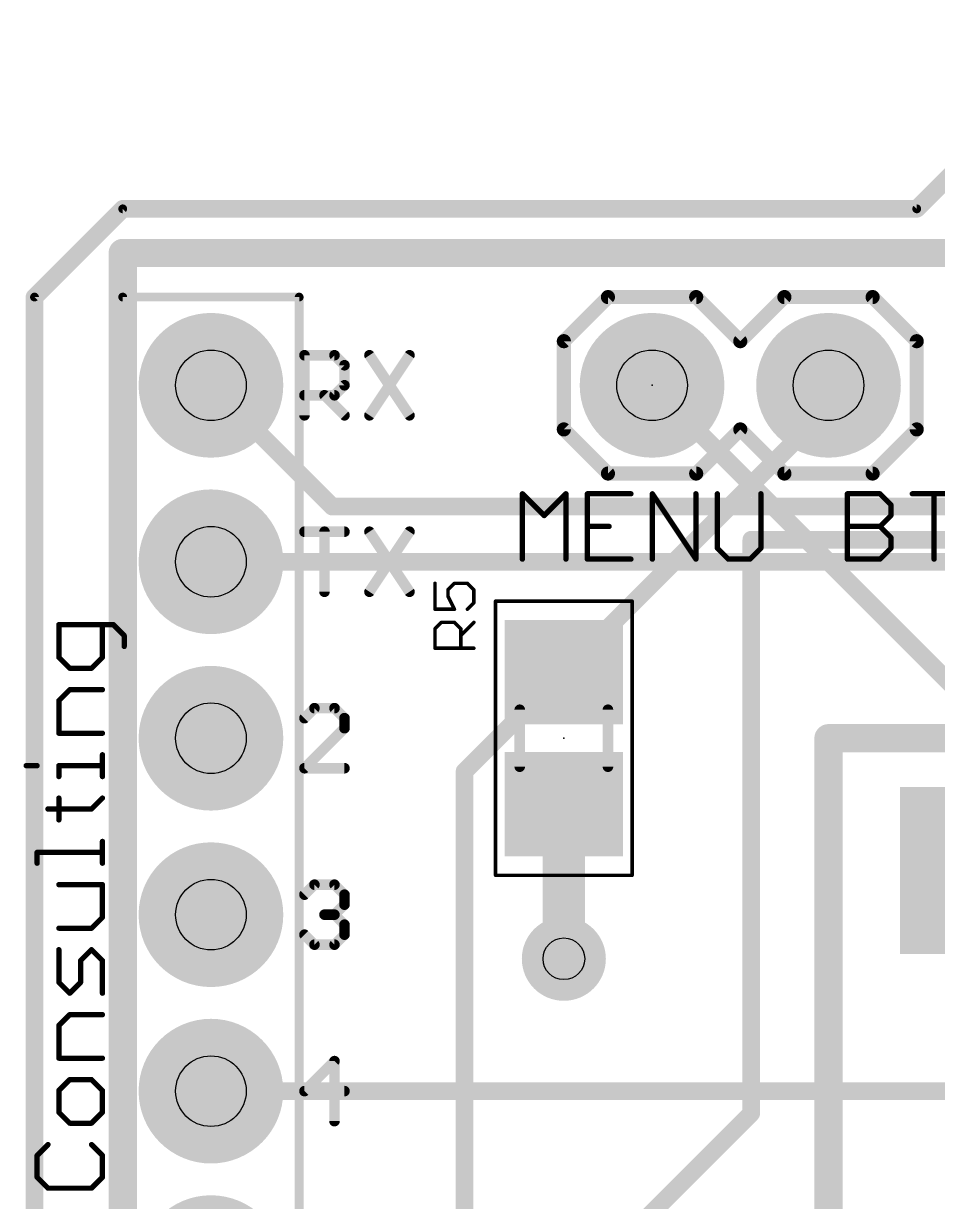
# Model space of a CAD drawing. Extents: x 2.04 to 4.26, y 0.99 to 3.41.
# Drawn here: x 2.094 to 2.612, y 2.687 to 3.355 of the extents above; entities that cross this region are included whole.
import ezdxf

# ---------------------------------------------------------------- set-up
doc = ezdxf.new("R2010")
doc.units = 0
for name, color, linetype in [('1', 14, 'CONTINUOUS'), ('15', 14, 'CONTINUOUS'), ('16', 174, 'CONTINUOUS'), ('17', 94, 'CONTINUOUS'), ('18', 94, 'CONTINUOUS'), ('2', 174, 'CONTINUOUS'), ('20', 178, 'CONTINUOUS'), ('21', 251, 'CONTINUOUS'), ('23', 178, 'CONTINUOUS'), ('25', 251, 'CONTINUOUS'), ('27', 251, 'CONTINUOUS'), ('29', 251, 'CONTINUOUS'), ('30', 251, 'CONTINUOUS'), ('39', 14, 'CONTINUOUS'), ('44', 251, 'CONTINUOUS'), ('51', 251, 'CONTINUOUS')]:
    doc.layers.add(name, color=color, linetype=linetype)

# ---------------------------------------------------------------- blocks, each defined once
blk = doc.blocks.new('ROUNDP')
at = {"const_width": 0.5}
blk.add_lwpolyline([(0, -0.25, 1), (0, 0.25, 1), (0, -0.25)], format="xyb", dxfattribs=at)
blk = doc.blocks.new('RECT')
blk.add_solid([(-0.5, -0.5), (0.5, -0.5), (-0.5, 0.5), (0.5, 0.5)])
blk = doc.blocks.new('ROUNDV')
at = {"const_width": 0.5}
blk.add_lwpolyline([(0, -0.25, 1), (0, 0.25, 1), (0, -0.25)], format="xyb", dxfattribs=at)

msp = doc.modelspace()

# ---------------------------------------------------------------- linework, layer by layer
at = {"layer": '1'}
for points, const_width in [([(2.55, 3.15), (2.55, 3.1375)], 0.01), ([(2.55, 3.1375), (2.4, 2.9875)], 0.01), ([(2.50625, 3.0625), (3, 3.0625)], 0.01), ([(2.50625, 2.7375), (2.50625, 3.0625)], 0.01), ([(2.4, 2.9875), (2.34375, 2.93125)], 0.01), ([(2.4, 2.9875), (2.4, 2.987402)], 0.01), ([(2.575, 2.95), (2.55, 2.95)], 0.016), ([(2.55, 2.95), (2.55, 2.675)], 0.016), ([(2.725, 2.95), (2.575, 2.95)], 0.016), ([(2.34375, 2.93125), (2.34375, 2.3875)], 0.01), ([(2.4, 2.912598), (2.4, 2.825)], 0.024), ([(2.38125, 2.6125), (2.50625, 2.7375)], 0.01)]:
    msp.add_lwpolyline(points, dxfattribs=dict(at, const_width=const_width))
for points, const_width in [([(2.5525, 3.15, 1), (2.5475, 3.15)], 0.005), ([(2.5475, 3.1375, 1), (2.5525, 3.1375)], 0.005), ([(2.551768, 3.135732, 1), (2.548232, 3.139268)], 0.005), ([(2.50625, 3.065, 1), (2.50625, 3.06)], 0.005), ([(2.50875, 3.0625, 1), (2.50375, 3.0625)], 0.005), ([(2.4025, 2.9875, 1), (2.3975, 2.9875)], 0.005), ([(2.398232, 2.989268, 1), (2.401768, 2.985732)], 0.005), ([(2.401768, 2.985732, 1), (2.398232, 2.989268)], 0.005), ([(2.3975, 2.987402, 1), (2.4025, 2.987402)], 0.005), ([(2.55, 2.954, 1), (2.55, 2.946)], 0.008), ([(2.554, 2.95, 1), (2.546, 2.95)], 0.008), ([(2.575, 2.954, 1), (2.575, 2.946)], 0.008), ([(2.575, 2.946, 1), (2.575, 2.954)], 0.008), ([(2.34625, 2.93125, 1), (2.34125, 2.93125)], 0.005), ([(2.341982, 2.933018, 1), (2.345518, 2.929482)], 0.005), ([(2.406, 2.912598, 1), (2.394, 2.912598)], 0.012), ([(2.394, 2.825, 1), (2.406, 2.825)], 0.012), ([(2.50375, 2.7375, 1), (2.50875, 2.7375)], 0.005), ([(2.508018, 2.735732, 1), (2.504482, 2.739268)], 0.005)]:
    msp.add_lwpolyline(points, format="xyb", dxfattribs=dict(at, const_width=const_width))
at = {"layer": '15', "const_width": 0.01}
msp.add_lwpolyline([(2.45, 3.15), (2.95625, 2.64375)], dxfattribs=at)
at = {"layer": '15', "const_width": 0.005}
msp.add_lwpolyline([(2.451768, 3.151768, 1), (2.448232, 3.148232)], format="xyb", dxfattribs=at)
at = {"layer": '16', "const_width": 0.01}
for points in [[(2.2, 3.15), (2.26875, 3.08125)], [(2.26875, 3.08125), (3.23125, 3.08125)], [(2.2, 3.05), (3.0875, 3.05)], [(2.2, 2.75), (2.7875, 2.75)]]:
    msp.add_lwpolyline(points, dxfattribs=at)
at = {"layer": '16', "const_width": 0.005}
for points in [[(2.201768, 3.151768, 1), (2.198232, 3.148232)], [(2.26875, 3.08375, 1), (2.26875, 3.07875)], [(2.266982, 3.079482, 1), (2.270518, 3.083018)], [(2.2, 3.0525, 1), (2.2, 3.0475)], [(2.2, 2.7525, 1), (2.2, 2.7475)]]:
    msp.add_lwpolyline(points, format="xyb", dxfattribs=at)
at = {"layer": '2', "const_width": 0.016}
for points in [[(2.15, 1.1), (2.15, 3.225)], [(2.15, 3.225), (2.625, 3.225)]]:
    msp.add_lwpolyline(points, dxfattribs=at)
at = {"layer": '2', "const_width": 0.008}
for points in [[(2.154, 3.225, 1), (2.146, 3.225)], [(2.15, 3.229, 1), (2.15, 3.221)]]:
    msp.add_lwpolyline(points, format="xyb", dxfattribs=at)
at = {"layer": '20', "const_width": 0.005}
for points in [[(2.6, 3.25), (2.7, 3.35)], [(2.1, 3.2), (2.15, 3.25)], [(2.15, 3.25), (2.6, 3.25)], [(2.1, 1.1), (2.1, 3.2)]]:
    msp.add_lwpolyline(points, dxfattribs=at)
at = {"layer": '20', "const_width": 0.0025}
for points in [[(2.15, 3.25125, 1), (2.15, 3.24875)], [(2.150884, 3.249116, 1), (2.149116, 3.250884)], [(2.599116, 3.250884, 1), (2.600884, 3.249116)], [(2.6, 3.24875, 1), (2.6, 3.25125)], [(2.10125, 3.2, 1), (2.09875, 3.2)], [(2.099116, 3.200884, 1), (2.100884, 3.199116)]]:
    msp.add_lwpolyline(points, format="xyb", dxfattribs=at)
at = {"layer": '21'}
for points, const_width in [([(2.425, 3.2), (2.4, 3.175)], 0.008), ([(2.425, 3.2), (2.475, 3.2)], 0.008), ([(2.475, 3.2), (2.5, 3.175)], 0.008), ([(2.5, 3.175), (2.525, 3.2)], 0.008), ([(2.525, 3.2), (2.575, 3.2)], 0.008), ([(2.575, 3.2), (2.6, 3.175)], 0.008), ([(2.4, 3.175), (2.4, 3.125)], 0.008), ([(2.6, 3.175), (2.6, 3.125)], 0.008), ([(2.253, 3.133), (2.253, 3.167029)], 0.006), ([(2.253, 3.167029), (2.270015, 3.167029)], 0.006), ([(2.270015, 3.167029), (2.275686, 3.161358)], 0.006), ([(2.275686, 3.161358), (2.275686, 3.150015)], 0.006), ([(2.289831, 3.167029), (2.312517, 3.133)], 0.006), ([(2.312517, 3.167029), (2.289831, 3.133)], 0.006), ([(2.275686, 3.150015), (2.270015, 3.144343)], 0.006), ([(2.270015, 3.144343), (2.253, 3.144343)], 0.006), ([(2.264343, 3.144343), (2.275686, 3.133)], 0.006), ([(2.4, 3.125), (2.425, 3.1)], 0.008), ([(2.5, 3.125), (2.475, 3.1)], 0.008), ([(2.525, 3.1), (2.5, 3.125)], 0.008), ([(2.6, 3.125), (2.575, 3.1)], 0.008), ([(2.475, 3.1), (2.425, 3.1)], 0.008), ([(2.575, 3.1), (2.525, 3.1)], 0.008), ([(2.253, 3.067029), (2.275686, 3.067029)], 0.006), ([(2.264343, 3.033), (2.264343, 3.067029)], 0.006), ([(2.289831, 3.067029), (2.312517, 3.033)], 0.006), ([(2.312517, 3.067029), (2.289831, 3.033)], 0.006), ([(2.144672, 3.014355), (2.113812, 3.014355)], 0.003), ([(2.113812, 3.014355), (2.113812, 2.995839)], 0.003), ([(2.1385, 2.995839), (2.1385, 3.014355)], 0.003), ([(2.150844, 3.008183), (2.144672, 3.014355)], 0.003), ([(2.150844, 3.002011), (2.150844, 3.008183)], 0.003), ([(2.113812, 2.995839), (2.119984, 2.989667)], 0.003), ([(2.132328, 2.989667), (2.1385, 2.995839)], 0.003), ([(2.119984, 2.989667), (2.132328, 2.989667)], 0.003), ([(2.113812, 2.971351), (2.119984, 2.977523)], 0.003), ([(2.119984, 2.977523), (2.1385, 2.977523)], 0.003), ([(2.113812, 2.952836), (2.113812, 2.971351)], 0.003), ([(2.258672, 2.967029), (2.253, 2.961358)], 0.006), ([(2.270015, 2.967029), (2.258672, 2.967029)], 0.006), ([(2.275686, 2.961358), (2.270015, 2.967029)], 0.006), ([(2.275686, 2.955686), (2.275686, 2.961358)], 0.006), ([(2.253, 2.933), (2.275686, 2.955686)], 0.006), ([(2.1385, 2.952836), (2.113812, 2.952836)], 0.003), ([(2.1385, 2.928281), (2.1385, 2.940625)], 0.003), ([(2.095297, 2.934453), (2.101468, 2.934453)], 0.003), ([(2.113812, 2.928281), (2.113812, 2.934453)], 0.003), ([(2.113812, 2.934453), (2.1385, 2.934453)], 0.003), ([(2.275686, 2.933), (2.253, 2.933)], 0.006), ([(2.113812, 2.903727), (2.113812, 2.916071)], 0.003), ([(2.132328, 2.909899), (2.1385, 2.916071)], 0.003), ([(2.10764, 2.909899), (2.132328, 2.909899)], 0.003), ([(2.1385, 2.879173), (2.1385, 2.891517)], 0.003), ([(2.101468, 2.879173), (2.101468, 2.885345)], 0.003), ([(2.101468, 2.885345), (2.1385, 2.885345)], 0.003), ([(2.1385, 2.867029), (2.113812, 2.867029)], 0.003), ([(2.1385, 2.848513), (2.1385, 2.867029)], 0.003), ([(2.253, 2.861358), (2.258672, 2.867029)], 0.006), ([(2.258672, 2.867029), (2.270015, 2.867029)], 0.006), ([(2.270015, 2.867029), (2.275686, 2.861358)], 0.006), ([(2.275686, 2.861358), (2.275686, 2.855686)], 0.006), ([(2.275686, 2.855686), (2.270015, 2.850015)], 0.006), ([(2.270015, 2.850015), (2.264343, 2.850015)], 0.006), ([(2.270015, 2.850015), (2.275686, 2.844343)], 0.006), ([(2.113812, 2.842341), (2.132328, 2.842341)], 0.003), ([(2.132328, 2.842341), (2.1385, 2.848513)], 0.003), ([(2.275686, 2.844343), (2.275686, 2.838672)], 0.006), ([(2.258672, 2.833), (2.253, 2.838672)], 0.006), ([(2.275686, 2.838672), (2.270015, 2.833)], 0.006), ([(2.113812, 2.811682), (2.113812, 2.830198)], 0.003), ([(2.132328, 2.830198), (2.126156, 2.824026)], 0.003), ([(2.1385, 2.824026), (2.132328, 2.830198)], 0.003), ([(2.270015, 2.833), (2.258672, 2.833)], 0.006), ([(2.126156, 2.824026), (2.126156, 2.811682)], 0.003), ([(2.1385, 2.80551), (2.1385, 2.824026)], 0.003), ([(2.119984, 2.80551), (2.113812, 2.811682)], 0.003), ([(2.126156, 2.811682), (2.119984, 2.80551)], 0.003), ([(2.113812, 2.787194), (2.119984, 2.793366)], 0.003), ([(2.119984, 2.793366), (2.1385, 2.793366)], 0.003), ([(2.113812, 2.768678), (2.113812, 2.787194)], 0.003), ([(2.1385, 2.768678), (2.113812, 2.768678)], 0.003), ([(2.270015, 2.767029), (2.253, 2.750015)], 0.006), ([(2.270015, 2.733), (2.270015, 2.767029)], 0.006), ([(2.119984, 2.756535), (2.113812, 2.750363)], 0.003), ([(2.132328, 2.756535), (2.119984, 2.756535)], 0.003), ([(2.1385, 2.750363), (2.132328, 2.756535)], 0.003), ([(2.113812, 2.750363), (2.113812, 2.738019)], 0.003), ([(2.1385, 2.738019), (2.1385, 2.750363)], 0.003), ([(2.253, 2.750015), (2.275686, 2.750015)], 0.006), ([(2.113812, 2.738019), (2.119984, 2.731847)], 0.003), ([(2.132328, 2.731847), (2.1385, 2.738019)], 0.003), ([(2.119984, 2.731847), (2.132328, 2.731847)], 0.003), ([(2.10764, 2.719703), (2.101468, 2.713531)], 0.003), ([(2.1385, 2.713531), (2.132328, 2.719703)], 0.003), ([(2.101468, 2.713531), (2.101468, 2.701187)], 0.003), ([(2.1385, 2.701187), (2.1385, 2.713531)], 0.003), ([(2.101468, 2.701187), (2.10764, 2.695016)], 0.003), ([(2.132328, 2.695016), (2.1385, 2.701187)], 0.003), ([(2.10764, 2.695016), (2.132328, 2.695016)], 0.003)]:
    msp.add_lwpolyline(points, dxfattribs=dict(at, const_width=const_width))
for points, const_width in [([(2.425, 3.202, 1), (2.425, 3.198)], 0.004), ([(2.426414, 3.198586, 1), (2.423586, 3.201414)], 0.004), ([(2.476414, 3.201414, 1), (2.473586, 3.198586)], 0.004), ([(2.475, 3.198, 1), (2.475, 3.202)], 0.004), ([(2.525, 3.202, 1), (2.525, 3.198)], 0.004), ([(2.526414, 3.198586, 1), (2.523586, 3.201414)], 0.004), ([(2.576414, 3.201414, 1), (2.573586, 3.198586)], 0.004), ([(2.575, 3.198, 1), (2.575, 3.202)], 0.004), ([(2.402, 3.175, 1), (2.398, 3.175)], 0.004), ([(2.398586, 3.176414, 1), (2.401414, 3.173586)], 0.004), ([(2.498586, 3.176414, 1), (2.501414, 3.173586)], 0.004), ([(2.498586, 3.173586, 1), (2.501414, 3.176414)], 0.004), ([(2.602, 3.175, 1), (2.598, 3.175)], 0.004), ([(2.598586, 3.173586, 1), (2.601414, 3.176414)], 0.004), ([(2.2545, 3.167029, 1), (2.2515, 3.167029)], 0.003), ([(2.253, 3.168529, 1), (2.253, 3.165529)], 0.003), ([(2.271075, 3.16809, 1), (2.268954, 3.165968)], 0.003), ([(2.270015, 3.165529, 1), (2.270015, 3.168529)], 0.003), ([(2.277186, 3.161358, 1), (2.274186, 3.161358)], 0.003), ([(2.29108, 3.167861, 1), (2.288583, 3.166197)], 0.003), ([(2.313766, 3.166197, 1), (2.311269, 3.167861)], 0.003), ([(2.274625, 3.160297, 1), (2.276747, 3.162418)], 0.003), ([(2.274186, 3.150015, 1), (2.277186, 3.150015)], 0.003), ([(2.276747, 3.148954, 1), (2.274625, 3.151075)], 0.003), ([(2.253, 3.145843, 1), (2.253, 3.142843)], 0.003), ([(2.265404, 3.145404, 1), (2.263282, 3.143282)], 0.003), ([(2.268954, 3.145404, 1), (2.271075, 3.143282)], 0.003), ([(2.270015, 3.142843, 1), (2.270015, 3.145843)], 0.003), ([(2.2515, 3.133, 1), (2.2545, 3.133)], 0.003), ([(2.274625, 3.131939, 1), (2.276747, 3.134061)], 0.003), ([(2.288583, 3.133832, 1), (2.29108, 3.132168)], 0.003), ([(2.311269, 3.132168, 1), (2.313766, 3.133832)], 0.003), ([(2.401414, 3.126414, 1), (2.398586, 3.123586)], 0.004), ([(2.398, 3.125, 1), (2.402, 3.125)], 0.004), ([(2.501414, 3.126414, 1), (2.498586, 3.123586)], 0.004), ([(2.501414, 3.123586, 1), (2.498586, 3.126414)], 0.004), ([(2.598, 3.125, 1), (2.602, 3.125)], 0.004), ([(2.601414, 3.123586, 1), (2.598586, 3.126414)], 0.004), ([(2.425, 3.102, 1), (2.425, 3.098)], 0.004), ([(2.475, 3.098, 1), (2.475, 3.102)], 0.004), ([(2.525, 3.102, 1), (2.525, 3.098)], 0.004), ([(2.575, 3.098, 1), (2.575, 3.102)], 0.004), ([(2.423586, 3.098586, 1), (2.426414, 3.101414)], 0.004), ([(2.473586, 3.101414, 1), (2.476414, 3.098586)], 0.004), ([(2.523586, 3.098586, 1), (2.526414, 3.101414)], 0.004), ([(2.573586, 3.101414, 1), (2.576414, 3.098586)], 0.004), ([(2.253, 3.068529, 1), (2.253, 3.065529)], 0.003), ([(2.265843, 3.067029, 1), (2.262843, 3.067029)], 0.003), ([(2.275686, 3.065529, 1), (2.275686, 3.068529)], 0.003), ([(2.29108, 3.067861, 1), (2.288583, 3.066197)], 0.003), ([(2.313766, 3.066197, 1), (2.311269, 3.067861)], 0.003), ([(2.262843, 3.033, 1), (2.265843, 3.033)], 0.003), ([(2.288583, 3.033832, 1), (2.29108, 3.032168)], 0.003), ([(2.311269, 3.032168, 1), (2.313766, 3.033832)], 0.003), ([(2.113812, 3.015105, 1), (2.113812, 3.013605)], 0.0015), ([(2.114562, 3.014355, 1), (2.113062, 3.014355)], 0.0015), ([(2.13925, 3.014355, 1), (2.13775, 3.014355)], 0.0015), ([(2.145202, 3.014885, 1), (2.144142, 3.013824)], 0.0015), ([(2.144672, 3.013605, 1), (2.144672, 3.015105)], 0.0015), ([(2.151594, 3.008183, 1), (2.150094, 3.008183)], 0.0015), ([(2.150314, 3.007652, 1), (2.151374, 3.008713)], 0.0015), ([(2.114343, 2.996369, 1), (2.113282, 2.995308)], 0.0015), ([(2.13903, 2.995308, 1), (2.13797, 2.996369)], 0.0015), ([(2.150094, 3.002011, 1), (2.151594, 3.002011)], 0.0015), ([(2.113062, 2.995839, 1), (2.114562, 2.995839)], 0.0015), ([(2.119984, 2.990417, 1), (2.119984, 2.988917)], 0.0015), ([(2.119454, 2.989137, 1), (2.120515, 2.990197)], 0.0015), ([(2.131798, 2.990197, 1), (2.132858, 2.989137)], 0.0015), ([(2.132328, 2.988917, 1), (2.132328, 2.990417)], 0.0015), ([(2.13775, 2.995839, 1), (2.13925, 2.995839)], 0.0015), ([(2.119984, 2.978273, 1), (2.119984, 2.976773)], 0.0015), ([(2.120515, 2.976993, 1), (2.119454, 2.978054)], 0.0015), ([(2.1385, 2.976773, 1), (2.1385, 2.978273)], 0.0015), ([(2.114562, 2.971351, 1), (2.113062, 2.971351)], 0.0015), ([(2.113282, 2.971882, 1), (2.114343, 2.970821)], 0.0015), ([(2.251939, 2.962418, 1), (2.254061, 2.960297)], 0.003), ([(2.258672, 2.968529, 1), (2.258672, 2.965529)], 0.003), ([(2.259732, 2.965968, 1), (2.257611, 2.96809)], 0.003), ([(2.271075, 2.96809, 1), (2.268954, 2.965968)], 0.003), ([(2.270015, 2.965529, 1), (2.270015, 2.968529)], 0.003), ([(2.277186, 2.961358, 1), (2.274186, 2.961358)], 0.003), ([(2.274625, 2.960297, 1), (2.276747, 2.962418)], 0.003), ([(2.274186, 2.955686, 1), (2.277186, 2.955686)], 0.003), ([(2.276747, 2.954625, 1), (2.274625, 2.956747)], 0.003), ([(2.113812, 2.953586, 1), (2.113812, 2.952086)], 0.0015), ([(2.113062, 2.952836, 1), (2.114562, 2.952836)], 0.0015), ([(2.1385, 2.952086, 1), (2.1385, 2.953586)], 0.0015), ([(2.13925, 2.940625, 1), (2.13775, 2.940625)], 0.0015), ([(2.095297, 2.935203, 1), (2.095297, 2.933703)], 0.0015), ([(2.101468, 2.933703, 1), (2.101468, 2.935203)], 0.0015), ([(2.114562, 2.934453, 1), (2.113062, 2.934453)], 0.0015), ([(2.113812, 2.935203, 1), (2.113812, 2.933703)], 0.0015), ([(2.1385, 2.933703, 1), (2.1385, 2.935203)], 0.0015), ([(2.253, 2.9345, 1), (2.253, 2.9315)], 0.003), ([(2.251939, 2.934061, 1), (2.254061, 2.931939)], 0.003), ([(2.275686, 2.9315, 1), (2.275686, 2.9345)], 0.003), ([(2.113062, 2.928281, 1), (2.114562, 2.928281)], 0.0015), ([(2.13775, 2.928281, 1), (2.13925, 2.928281)], 0.0015), ([(2.114562, 2.916071, 1), (2.113062, 2.916071)], 0.0015), ([(2.13903, 2.915541, 1), (2.13797, 2.916601)], 0.0015), ([(2.10764, 2.910649, 1), (2.10764, 2.909149)], 0.0015), ([(2.131798, 2.910429, 1), (2.132858, 2.909369)], 0.0015), ([(2.132328, 2.909149, 1), (2.132328, 2.910649)], 0.0015), ([(2.113062, 2.903727, 1), (2.114562, 2.903727)], 0.0015), ([(2.13925, 2.891517, 1), (2.13775, 2.891517)], 0.0015), ([(2.102218, 2.885345, 1), (2.100718, 2.885345)], 0.0015), ([(2.101468, 2.886095, 1), (2.101468, 2.884595)], 0.0015), ([(2.1385, 2.884595, 1), (2.1385, 2.886095)], 0.0015), ([(2.100718, 2.879173, 1), (2.102218, 2.879173)], 0.0015), ([(2.13775, 2.879173, 1), (2.13925, 2.879173)], 0.0015), ([(2.113812, 2.867779, 1), (2.113812, 2.866279)], 0.0015), ([(2.13925, 2.867029, 1), (2.13775, 2.867029)], 0.0015), ([(2.1385, 2.866279, 1), (2.1385, 2.867779)], 0.0015), ([(2.251939, 2.862418, 1), (2.254061, 2.860297)], 0.003), ([(2.258672, 2.868529, 1), (2.258672, 2.865529)], 0.003), ([(2.259732, 2.865968, 1), (2.257611, 2.86809)], 0.003), ([(2.271075, 2.86809, 1), (2.268954, 2.865968)], 0.003), ([(2.270015, 2.865529, 1), (2.270015, 2.868529)], 0.003), ([(2.277186, 2.861358, 1), (2.274186, 2.861358)], 0.003), ([(2.274625, 2.860297, 1), (2.276747, 2.862418)], 0.003), ([(2.274186, 2.855686, 1), (2.277186, 2.855686)], 0.003), ([(2.276747, 2.854625, 1), (2.274625, 2.856747)], 0.003), ([(2.264343, 2.851515, 1), (2.264343, 2.848515)], 0.003), ([(2.271075, 2.851075, 1), (2.268954, 2.848954)], 0.003), ([(2.268954, 2.851075, 1), (2.271075, 2.848954)], 0.003), ([(2.270015, 2.848515, 1), (2.270015, 2.851515)], 0.003), ([(2.113812, 2.843091, 1), (2.113812, 2.841591)], 0.0015), ([(2.131798, 2.842872, 1), (2.132858, 2.841811)], 0.0015), ([(2.132328, 2.841591, 1), (2.132328, 2.843091)], 0.0015), ([(2.13775, 2.848513, 1), (2.13925, 2.848513)], 0.0015), ([(2.13903, 2.847983, 1), (2.13797, 2.849043)], 0.0015), ([(2.277186, 2.844343, 1), (2.274186, 2.844343)], 0.003), ([(2.274625, 2.843282, 1), (2.276747, 2.845404)], 0.003), ([(2.254061, 2.839732, 1), (2.251939, 2.837611)], 0.003), ([(2.274186, 2.838672, 1), (2.277186, 2.838672)], 0.003), ([(2.276747, 2.837611, 1), (2.274625, 2.839732)], 0.003), ([(2.114562, 2.830198, 1), (2.113062, 2.830198)], 0.0015), ([(2.132858, 2.830728, 1), (2.131798, 2.829667)], 0.0015), ([(2.132858, 2.829667, 1), (2.131798, 2.830728)], 0.0015), ([(2.258672, 2.8345, 1), (2.258672, 2.8315)], 0.003), ([(2.257611, 2.831939, 1), (2.259732, 2.834061)], 0.003), ([(2.268954, 2.834061, 1), (2.271075, 2.831939)], 0.003), ([(2.270015, 2.8315, 1), (2.270015, 2.8345)], 0.003), ([(2.126906, 2.824026, 1), (2.125406, 2.824026)], 0.0015), ([(2.125626, 2.824556, 1), (2.126686, 2.823495)], 0.0015), ([(2.13925, 2.824026, 1), (2.13775, 2.824026)], 0.0015), ([(2.13797, 2.823495, 1), (2.13903, 2.824556)], 0.0015), ([(2.114343, 2.812212, 1), (2.113282, 2.811151)], 0.0015), ([(2.113062, 2.811682, 1), (2.114562, 2.811682)], 0.0015), ([(2.125406, 2.811682, 1), (2.126906, 2.811682)], 0.0015), ([(2.126686, 2.811151, 1), (2.125626, 2.812212)], 0.0015), ([(2.119454, 2.80604, 1), (2.120515, 2.80498)], 0.0015), ([(2.119454, 2.80498, 1), (2.120515, 2.80604)], 0.0015), ([(2.13775, 2.80551, 1), (2.13925, 2.80551)], 0.0015), ([(2.119984, 2.794116, 1), (2.119984, 2.792616)], 0.0015), ([(2.120515, 2.792836, 1), (2.119454, 2.793896)], 0.0015), ([(2.1385, 2.792616, 1), (2.1385, 2.794116)], 0.0015), ([(2.114562, 2.787194, 1), (2.113062, 2.787194)], 0.0015), ([(2.113282, 2.787724, 1), (2.114343, 2.786664)], 0.0015), ([(2.113812, 2.769428, 1), (2.113812, 2.767928)], 0.0015), ([(2.1385, 2.767928, 1), (2.1385, 2.769428)], 0.0015), ([(2.113062, 2.768678, 1), (2.114562, 2.768678)], 0.0015), ([(2.271515, 2.767029, 1), (2.268515, 2.767029)], 0.003), ([(2.271075, 2.765968, 1), (2.268954, 2.76809)], 0.003), ([(2.119984, 2.757285, 1), (2.119984, 2.755785)], 0.0015), ([(2.120515, 2.756004, 1), (2.119454, 2.757065)], 0.0015), ([(2.132858, 2.757065, 1), (2.131798, 2.756004)], 0.0015), ([(2.132328, 2.755785, 1), (2.132328, 2.757285)], 0.0015), ([(2.114562, 2.750363, 1), (2.113062, 2.750363)], 0.0015), ([(2.113282, 2.750893, 1), (2.114343, 2.749832)], 0.0015), ([(2.13925, 2.750363, 1), (2.13775, 2.750363)], 0.0015), ([(2.13797, 2.749832, 1), (2.13903, 2.750893)], 0.0015), ([(2.253, 2.751515, 1), (2.253, 2.748515)], 0.003), ([(2.251939, 2.751075, 1), (2.254061, 2.748954)], 0.003), ([(2.275686, 2.748515, 1), (2.275686, 2.751515)], 0.003), ([(2.114343, 2.738549, 1), (2.113282, 2.737488)], 0.0015), ([(2.113062, 2.738019, 1), (2.114562, 2.738019)], 0.0015), ([(2.13775, 2.738019, 1), (2.13925, 2.738019)], 0.0015), ([(2.13903, 2.737488, 1), (2.13797, 2.738549)], 0.0015), ([(2.119984, 2.732597, 1), (2.119984, 2.731097)], 0.0015), ([(2.119454, 2.731317, 1), (2.120515, 2.732377)], 0.0015), ([(2.131798, 2.732377, 1), (2.132858, 2.731317)], 0.0015), ([(2.132328, 2.731097, 1), (2.132328, 2.732597)], 0.0015), ([(2.268515, 2.733, 1), (2.271515, 2.733)], 0.003), ([(2.108171, 2.719173, 1), (2.10711, 2.720234)], 0.0015), ([(2.132858, 2.720234, 1), (2.131798, 2.719173)], 0.0015), ([(2.102218, 2.713531, 1), (2.100718, 2.713531)], 0.0015), ([(2.100938, 2.714062, 1), (2.101999, 2.713001)], 0.0015), ([(2.13925, 2.713531, 1), (2.13775, 2.713531)], 0.0015), ([(2.13797, 2.713001, 1), (2.13903, 2.714062)], 0.0015), ([(2.101999, 2.701718, 1), (2.100938, 2.700657)], 0.0015), ([(2.100718, 2.701187, 1), (2.102218, 2.701187)], 0.0015), ([(2.13775, 2.701187, 1), (2.13925, 2.701187)], 0.0015), ([(2.13903, 2.700657, 1), (2.13797, 2.701718)], 0.0015), ([(2.10764, 2.695766, 1), (2.10764, 2.694266)], 0.0015), ([(2.10711, 2.694485, 1), (2.108171, 2.695546)], 0.0015), ([(2.131798, 2.695546, 1), (2.132858, 2.694485)], 0.0015), ([(2.132328, 2.694266, 1), (2.132328, 2.695766)], 0.0015)]:
    msp.add_lwpolyline(points, format="xyb", dxfattribs=dict(at, const_width=const_width))
at = {"layer": '23'}
for p in [(2.45, 3.15), (2.4, 2.95)]:
    msp.add_point(p, dxfattribs=at)
at = {"layer": '25', "const_width": 0.002}
for points in [[(2.326981, 3.037778), (2.326981, 3.023099)], [(2.334321, 3.034108), (2.337991, 3.037778)], [(2.337991, 3.037778), (2.34533, 3.037778)], [(2.34533, 3.037778), (2.349, 3.034108)], [(2.334321, 3.030438), (2.334321, 3.034108)], [(2.337991, 3.023099), (2.334321, 3.030438)], [(2.349, 3.034108), (2.349, 3.026769)], [(2.326981, 3.023099), (2.337991, 3.023099)], [(2.349, 3.026769), (2.34533, 3.023099)], [(2.326981, 3.012009), (2.330651, 3.015679)], [(2.326981, 3.001), (2.326981, 3.012009)], [(2.330651, 3.015679), (2.337991, 3.015679)], [(2.337991, 3.015679), (2.34166, 3.012009)], [(2.34166, 3.00834), (2.349, 3.015679)], [(2.34166, 3.012009), (2.34166, 3.001)], [(2.349, 3.001), (2.326981, 3.001)]]:
    msp.add_lwpolyline(points, dxfattribs=at)
at = {"layer": '25', "const_width": 0.001}
for points in [[(2.327481, 3.037778, 1), (2.326481, 3.037778)], [(2.337991, 3.038278, 1), (2.337991, 3.037278)], [(2.338344, 3.037424, 1), (2.337637, 3.038131)], [(2.345684, 3.038131, 1), (2.344977, 3.037424)], [(2.34533, 3.037278, 1), (2.34533, 3.038278)], [(2.334821, 3.034108, 1), (2.333821, 3.034108)], [(2.333967, 3.034462, 1), (2.334674, 3.033755)], [(2.334768, 3.030662, 1), (2.333874, 3.030215)], [(2.333821, 3.030438, 1), (2.334821, 3.030438)], [(2.3495, 3.034108, 1), (2.3485, 3.034108)], [(2.348646, 3.033755, 1), (2.349354, 3.034462)], [(2.326981, 3.023599, 1), (2.326981, 3.022599)], [(2.337543, 3.022875, 1), (2.338438, 3.023322)], [(2.337991, 3.022599, 1), (2.337991, 3.023599)], [(2.344977, 3.023452, 1), (2.345684, 3.022745)], [(2.3485, 3.026769, 1), (2.3495, 3.026769)], [(2.349354, 3.026415, 1), (2.348646, 3.027122)], [(2.326481, 3.023099, 1), (2.327481, 3.023099)], [(2.327481, 3.012009, 1), (2.326481, 3.012009)], [(2.326628, 3.012363, 1), (2.327335, 3.011656)], [(2.330651, 3.016179, 1), (2.330651, 3.015179)], [(2.331005, 3.015326, 1), (2.330298, 3.016033)], [(2.338344, 3.016033, 1), (2.337637, 3.015326)], [(2.337991, 3.015179, 1), (2.337991, 3.016179)], [(2.34216, 3.012009, 1), (2.34116, 3.012009)], [(2.341307, 3.011656, 1), (2.342014, 3.012363)], [(2.349354, 3.015326, 1), (2.348646, 3.016033)], [(2.341307, 3.008693, 1), (2.342014, 3.007986)], [(2.326981, 3.0015, 1), (2.326981, 3.0005)], [(2.326481, 3.001, 1), (2.327481, 3.001)], [(2.34116, 3.001, 1), (2.34216, 3.001)], [(2.349, 3.0005, 1), (2.349, 3.0015)]]:
    msp.add_lwpolyline(points, format="xyb", dxfattribs=at)
at = {"layer": '27', "const_width": 0.003}
for points in [[(2.3765, 3.0515), (2.3765, 3.088532)], [(2.3765, 3.088532), (2.388844, 3.076188)], [(2.388844, 3.076188), (2.401188, 3.088532)], [(2.401188, 3.088532), (2.401188, 3.0515)], [(2.438019, 3.088532), (2.413331, 3.088532)], [(2.413331, 3.088532), (2.413331, 3.0515)], [(2.450163, 3.0515), (2.450163, 3.088532)], [(2.450163, 3.088532), (2.474851, 3.0515)], [(2.474851, 3.0515), (2.474851, 3.088532)], [(2.486994, 3.088532), (2.486994, 3.057672)], [(2.511682, 3.057672), (2.511682, 3.088532)], [(2.560657, 3.0515), (2.560657, 3.088532)], [(2.560657, 3.088532), (2.579173, 3.088532)], [(2.579173, 3.088532), (2.585345, 3.08236)], [(2.585345, 3.08236), (2.585345, 3.076188)], [(2.597489, 3.088532), (2.622176, 3.088532)], [(2.609833, 3.0515), (2.609833, 3.088532)], [(2.585345, 3.076188), (2.579173, 3.070016)], [(2.413331, 3.070016), (2.425675, 3.070016)], [(2.560657, 3.070016), (2.579173, 3.070016)], [(2.579173, 3.070016), (2.585345, 3.063844)], [(2.585345, 3.063844), (2.585345, 3.057672)], [(2.486994, 3.057672), (2.493166, 3.0515)], [(2.50551, 3.0515), (2.511682, 3.057672)], [(2.585345, 3.057672), (2.579173, 3.0515)], [(2.413331, 3.0515), (2.438019, 3.0515)], [(2.493166, 3.0515), (2.50551, 3.0515)], [(2.579173, 3.0515), (2.560657, 3.0515)]]:
    msp.add_lwpolyline(points, dxfattribs=at)
at = {"layer": '27', "const_width": 0.0015}
for points in [[(2.37725, 3.088532, 1), (2.37575, 3.088532)], [(2.37703, 3.089062, 1), (2.37597, 3.088001)], [(2.401938, 3.088532, 1), (2.400438, 3.088532)], [(2.401718, 3.088001, 1), (2.400657, 3.089062)], [(2.413331, 3.089282, 1), (2.413331, 3.087782)], [(2.414081, 3.088532, 1), (2.412581, 3.088532)], [(2.438019, 3.087782, 1), (2.438019, 3.089282)], [(2.450913, 3.088532, 1), (2.449413, 3.088532)], [(2.450787, 3.088948, 1), (2.449539, 3.088116)], [(2.475601, 3.088532, 1), (2.474101, 3.088532)], [(2.487744, 3.088532, 1), (2.486244, 3.088532)], [(2.512432, 3.088532, 1), (2.510932, 3.088532)], [(2.561407, 3.088532, 1), (2.559907, 3.088532)], [(2.560657, 3.089282, 1), (2.560657, 3.087782)], [(2.579703, 3.089062, 1), (2.578643, 3.088001)], [(2.579173, 3.087782, 1), (2.579173, 3.089282)], [(2.586095, 3.08236, 1), (2.584595, 3.08236)], [(2.597489, 3.089282, 1), (2.597489, 3.087782)], [(2.610583, 3.088532, 1), (2.609083, 3.088532)], [(2.388314, 3.076718, 1), (2.389374, 3.075657)], [(2.388314, 3.075657, 1), (2.389374, 3.076718)], [(2.584815, 3.081829, 1), (2.585875, 3.08289)], [(2.585875, 3.075657, 1), (2.584815, 3.076718)], [(2.413331, 3.070766, 1), (2.413331, 3.069266)], [(2.425675, 3.069266, 1), (2.425675, 3.070766)], [(2.560657, 3.070766, 1), (2.560657, 3.069266)], [(2.579703, 3.070546, 1), (2.578643, 3.069485)], [(2.578643, 3.070546, 1), (2.579703, 3.069485)], [(2.579173, 3.069266, 1), (2.579173, 3.070766)], [(2.584595, 3.076188, 1), (2.586095, 3.076188)], [(2.586095, 3.063844, 1), (2.584595, 3.063844)], [(2.584815, 3.063314, 1), (2.585875, 3.064374)], [(2.486244, 3.057672, 1), (2.487744, 3.057672)], [(2.487525, 3.058202, 1), (2.486464, 3.057142)], [(2.510932, 3.057672, 1), (2.512432, 3.057672)], [(2.512212, 3.057142, 1), (2.511152, 3.058202)], [(2.584595, 3.057672, 1), (2.586095, 3.057672)], [(2.585875, 3.057142, 1), (2.584815, 3.058202)], [(2.37575, 3.0515, 1), (2.37725, 3.0515)], [(2.400438, 3.0515, 1), (2.401938, 3.0515)], [(2.413331, 3.05225, 1), (2.413331, 3.05075)], [(2.412581, 3.0515, 1), (2.414081, 3.0515)], [(2.438019, 3.05075, 1), (2.438019, 3.05225)], [(2.449413, 3.0515, 1), (2.450913, 3.0515)], [(2.474101, 3.0515, 1), (2.475601, 3.0515)], [(2.474227, 3.051084, 1), (2.475475, 3.051916)], [(2.493166, 3.05225, 1), (2.493166, 3.05075)], [(2.492636, 3.05097, 1), (2.493697, 3.05203)], [(2.50498, 3.05203, 1), (2.50604, 3.05097)], [(2.50551, 3.05075, 1), (2.50551, 3.05225)], [(2.560657, 3.05225, 1), (2.560657, 3.05075)], [(2.559907, 3.0515, 1), (2.561407, 3.0515)], [(2.578643, 3.05203, 1), (2.579703, 3.05097)], [(2.579173, 3.05075, 1), (2.579173, 3.05225)], [(2.609083, 3.0515, 1), (2.610583, 3.0515)]]:
    msp.add_lwpolyline(points, format="xyb", dxfattribs=at)
at = {"layer": '39', "const_width": 0.002}
for points in [[(2.361299, 2.872323), (2.361299, 3.027677)], [(2.361299, 3.027677), (2.438701, 3.027677)], [(2.438701, 3.027677), (2.438701, 2.872323)], [(2.438701, 2.872323), (2.361299, 2.872323)]]:
    msp.add_lwpolyline(points, dxfattribs=at)
at = {"layer": '39', "const_width": 0.001}
for points in [[(2.361799, 3.027677, 1), (2.360799, 3.027677)], [(2.361299, 3.028177, 1), (2.361299, 3.027177)], [(2.439201, 3.027677, 1), (2.438201, 3.027677)], [(2.438701, 3.027177, 1), (2.438701, 3.028177)], [(2.361299, 2.872823, 1), (2.361299, 2.871823)], [(2.360799, 2.872323, 1), (2.361799, 2.872323)], [(2.438201, 2.872323, 1), (2.439201, 2.872323)], [(2.438701, 2.871823, 1), (2.438701, 2.872823)]]:
    msp.add_lwpolyline(points, format="xyb", dxfattribs=at)
at = {"layer": '44'}
for centre, radius in [((2.2, 3.15), 0.02), ((2.45, 3.15), 0.02), ((2.55, 3.15), 0.02), ((2.2, 3.05), 0.02), ((2.2, 2.95), 0.02), ((2.2, 2.85), 0.02), ((2.4, 2.825), 0.011811), ((2.2, 2.75), 0.02)]:
    msp.add_circle(centre, radius, dxfattribs=at)
at = {"layer": '51'}
for points, const_width in [([(2.7, 3.35), (2.6, 3.25)], 0.01), ([(2.15, 3.25), (2.1, 3.2)], 0.01), ([(2.6, 3.25), (2.15, 3.25)], 0.01), ([(2.1, 3.2), (2.1, 1.1)], 0.01), ([(2.15, 3.2), (2.25, 3.2)], 0.005), ([(2.15, 2.4), (2.15, 3.2)], 0.005), ([(2.25, 3.2), (2.25, 2.4)], 0.005), ([(2.375, 2.933858), (2.375, 2.966142)], 0.006), ([(2.425, 2.933858), (2.425, 2.966142)], 0.006)]:
    msp.add_lwpolyline(points, dxfattribs=dict(at, const_width=const_width))
for points, const_width in [([(2.15, 3.2525, 1), (2.15, 3.2475)], 0.005), ([(2.151768, 3.248232, 1), (2.148232, 3.251768)], 0.005), ([(2.598232, 3.251768, 1), (2.601768, 3.248232)], 0.005), ([(2.6, 3.2475, 1), (2.6, 3.2525)], 0.005), ([(2.1025, 3.2, 1), (2.0975, 3.2)], 0.005), ([(2.098232, 3.201768, 1), (2.101768, 3.198232)], 0.005), ([(2.15, 3.20125, 1), (2.15, 3.19875)], 0.0025), ([(2.15125, 3.2, 1), (2.14875, 3.2)], 0.0025), ([(2.25125, 3.2, 1), (2.24875, 3.2)], 0.0025), ([(2.25, 3.19875, 1), (2.25, 3.20125)], 0.0025), ([(2.3765, 2.966142, 1), (2.3735, 2.966142)], 0.003), ([(2.4265, 2.966142, 1), (2.4235, 2.966142)], 0.003), ([(2.3735, 2.933858, 1), (2.3765, 2.933858)], 0.003), ([(2.4235, 2.933858, 1), (2.4265, 2.933858)], 0.003)]:
    msp.add_lwpolyline(points, format="xyb", dxfattribs=dict(at, const_width=const_width))

# ---------------------------------------------------------------- block references
at = {"layer": '1', "yscale": 0.059055, "rotation": 90}
for p, xscale in [((2.4, 2.987402), 0.051181), ((2.4, 2.912598), 0.051181), ((2.624016, 2.875), 0.086614)]:
    msp.add_blockref('RECT', p, dxfattribs=dict(at, xscale=xscale))
at = {"layer": '17', "rotation": 90}
for p, xscale, yscale in [((2.2, 3.15), 0.074, 0.074), ((2.2, 3.15), 0.074, 0.074), ((2.45, 3.15), 0.074, 0.074), ((2.45, 3.15), 0.074, 0.074), ((2.55, 3.15), 0.074, 0.074), ((2.55, 3.15), 0.074, 0.074), ((2.2, 3.15), 0.06, 0.06), ((2.2, 3.15), 0.06, 0.06), ((2.45, 3.15), 0.06, 0.06), ((2.45, 3.15), 0.06, 0.06), ((2.55, 3.15), 0.06, 0.06), ((2.55, 3.15), 0.06, 0.06), ((2.2, 3.05), 0.074, 0.074), ((2.2, 3.05), 0.074, 0.074), ((2.2, 3.05), 0.06, 0.06), ((2.2, 3.05), 0.06, 0.06), ((2.2, 2.95), 0.074, 0.074), ((2.2, 2.95), 0.074, 0.074), ((2.2, 2.95), 0.06, 0.06), ((2.2, 2.95), 0.06, 0.06), ((2.2, 2.85), 0.074, 0.074), ((2.2, 2.85), 0.074, 0.074), ((2.2, 2.85), 0.06, 0.06), ((2.2, 2.85), 0.06, 0.06), ((2.2, 2.75), 0.074, 0.074), ((2.2, 2.75), 0.074, 0.074), ((2.2, 2.75), 0.06, 0.06), ((2.2, 2.75), 0.06, 0.06)]:
    msp.add_blockref('ROUNDP', p, dxfattribs=dict(at, xscale=xscale, yscale=yscale))
at = {"layer": '18', "xscale": 0.039622, "yscale": 0.039622}
msp.add_blockref('ROUNDV', (2.4, 2.825), dxfattribs=at)
msp.add_blockref('ROUNDV', (2.4, 2.825), dxfattribs=at)
msp.add_blockref('ROUNDV', (2.4, 2.825), dxfattribs=at)
msp.add_blockref('ROUNDV', (2.4, 2.825), dxfattribs=at)
at = {"layer": '29', "rotation": 90}
for name, p, xscale, yscale in [('ROUNDP', (2.2, 3.15), 0.082, 0.082), ('ROUNDP', (2.45, 3.15), 0.082, 0.082), ('ROUNDP', (2.55, 3.15), 0.082, 0.082), ('ROUNDP', (2.2, 3.05), 0.082, 0.082), ('RECT', (2.4, 2.987402), 0.059181, 0.067055), ('ROUNDP', (2.2, 2.95), 0.082, 0.082), ('RECT', (2.4, 2.912598), 0.059181, 0.067055), ('RECT', (2.624016, 2.875), 0.094614, 0.067055), ('ROUNDP', (2.2, 2.85), 0.082, 0.082), ('ROUNDP', (2.2, 2.75), 0.082, 0.082), ('ROUNDP', (2.2, 2.65), 0.082, 0.082)]:
    msp.add_blockref(name, p, dxfattribs=dict(at, xscale=xscale, yscale=yscale))
at = {"layer": '29', "xscale": 0.047622, "yscale": 0.047622}
msp.add_blockref('ROUNDV', (2.4, 2.825), dxfattribs=at)
at = {"layer": '30', "xscale": 0.082, "yscale": 0.082, "rotation": 90}
for p in [(2.2, 3.15), (2.45, 3.15), (2.55, 3.15), (2.2, 3.05), (2.2, 2.95), (2.2, 2.85), (2.2, 2.75), (2.2, 2.65)]:
    msp.add_blockref('ROUNDP', p, dxfattribs=at)
at = {"layer": '30', "xscale": 0.047622, "yscale": 0.047622}
msp.add_blockref('ROUNDV', (2.4, 2.825), dxfattribs=at)
at = {"layer": '51', "xscale": 0.02, "yscale": 0.02}
for p in [(2.45, 3.15), (2.55, 3.15)]:
    msp.add_blockref('RECT', p, dxfattribs=at)
at = {"layer": '51', "xscale": 0.025591, "yscale": 0.055118, "rotation": 90}
for p in [(2.399941, 2.978795), (2.399941, 2.920795)]:
    msp.add_blockref('RECT', p, dxfattribs=at)

doc.saveas('drawing.dxf')
